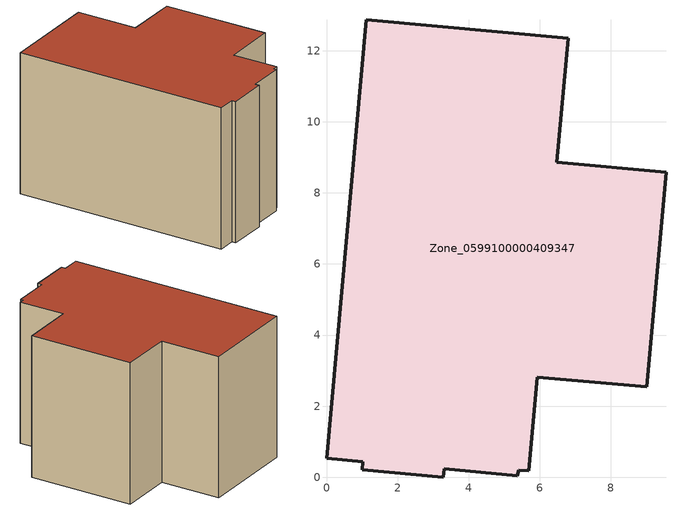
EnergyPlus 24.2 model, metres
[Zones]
Zone_0599100000409347
 floor ground (C_G): 9.55,8.58 9.01,2.55 5.92,2.81 5.69,0.19 5.41,0.2 5.36,0.05 3.31,0.24 3.28,0 1,0.21 1.02,0.44 0,0.54 1.12,12.87 6.8,12.35 6.48,8.86 z0
 wall outside (C_F): 1.02,0.44 1,0.21 3.28,0 3.31,0.24 5.36,0.05 5.41,0.2 5.69,0.19 5.92,2.81 9.01,2.55 9.55,8.58 6.48,8.86 6.8,12.35 1.12,12.87 0,0.54 1.02,0.44 z0:8.18
 roof outside (C_R): 5.69,0.19 5.92,2.81 9.01,2.55 9.55,8.58 6.48,8.86 6.8,12.35 1.12,12.87 0,0.54 1.02,0.44 1,0.21 3.28,0 3.31,0.24 5.36,0.05 5.41,0.2 z8.18
[BUILDING]
Pand.0599100000409347: North Axis=0; Terrain=City; Loads Convergence Tolerance Value=0.04; Temperature Convergence Tolerance Value=0.4; Solar Distribution=FullExterior; Maximum Number of Warmup Days=25; Minimum Number of Warmup Days=1
[Site:Location]
Rotterdam.The.Hague.AP_ZH_NLD Design_Conditions: Latitude=51.96; Longitude=4.45; Time Zone=1; Elevation=-4.5
[SITE:GROUNDTEMPERATURE:BUILDINGSURFACE]
18, 18, 18, 18, 18, 18, 18, 18, 18, 18, 18, 18
[MATERIAL] Thermal Absorptance=0.9; Solar Absorptance=0.7; Visible Absorptance=0.7
Name | Roughness | Thickness | Conductivity | Density | Specific Heat
G.TC.1992-2005 | MediumSmooth | 0.15 | 0.06 | 540 | 1210
F.TC.1992-2005 | Rough | 0.3 | 0.12 | 1920 | 840
R.TC.1992-2005 | MediumRough | 0.2 | 0.08 | 1500 | 1000
[CONSTRUCTION]
C_G: G.TC.1992-2005
C_F: F.TC.1992-2005
C_R: R.TC.1992-2005
[ZONE]
Zone_0599100000409347: Type=1; Multiplier=1; Ceiling Height=Autocalculate; Volume=Autocalculate; Floor Area=autocalculate; Part of Total Floor Area=Yes
[ZONEINFILTRATION:DESIGNFLOWRATE]
Infil_Zone_0599100000409347: Zone or ZoneList or Space or SpaceList=Zone_0599100000409347; Schedule=AlwaysOn; Design Flow Rate Calculation Method=Flow/Area; Flow Rate per Floor Area=0.0015; Constant Term Coefficient=1; Temperature Term Coefficient=0; Velocity Term Coefficient=0; Velocity Squared Term Coefficient=0
[HVACTEMPLATE:ZONE:IDEALLOADSAIRSYSTEM]
Zone_0599100000409347: Maximum Heating Supply Air Temperature=50; Minimum Cooling Supply Air Temperature=13; Maximum Heating Supply Air Humidity Ratio=0.0156; Minimum Cooling Supply Air Humidity Ratio=0.0077; Heating Limit=NoLimit; Cooling Limit=NoLimit; Dehumidification Control Type=ConstantSensibleHeatRatio; Cooling Sensible Heat Ratio=0.7; Dehumidification Setpoint=60; Humidification Control Type=None; Humidification Setpoint=30; Outdoor Air Method=None; Outdoor Air Flow Rate per Person=0.00944; Outdoor Air Flow Rate per Zone Floor Area=0; Outdoor Air Flow Rate per Zone=0; Demand Controlled Ventilation Type=None; Outdoor Air Economizer Type=NoEconomizer; Heat Recovery Type=None; Sensible Heat Recovery Effectiveness=0.7; Latent Heat Recovery Effectiveness=0.65
[ZONECONTROL:THERMOSTAT]
ThermostatControl_Zone_0599100000409347: Zone or ZoneList=Zone_0599100000409347; Control Type Schedule=DualSetpointControlType; Control 1=Thermostat_Zone_0599100000409347; Temperature Difference Between Cutout And Setpoint=0
[THERMOSTATSETPOINT:DUALSETPOINT]
Thermostat_Zone_0599100000409347: Heating Setpoint Temperature Schedule=HeatingSetpoint_Zone_0599100000409347; Cooling Setpoint Temperature Schedule=CoolingSetpoint_Zone_0599100000409347
[SCHEDULE:COMPACT]
HeatingSetpoint_Zone_0599100000409347: Through: 12/31, For: AllDays, Until: 24:00, 21
CoolingSetpoint_Zone_0599100000409347: Through: 12/31, For: AllDays, Until: 24:00, 24
DualSetpointControlType: Through: 12/31, For: AllDays, Until: 24:00, 4
AlwaysOn: Through: 12/31, For: AllDays, Until: 24:00, 1
